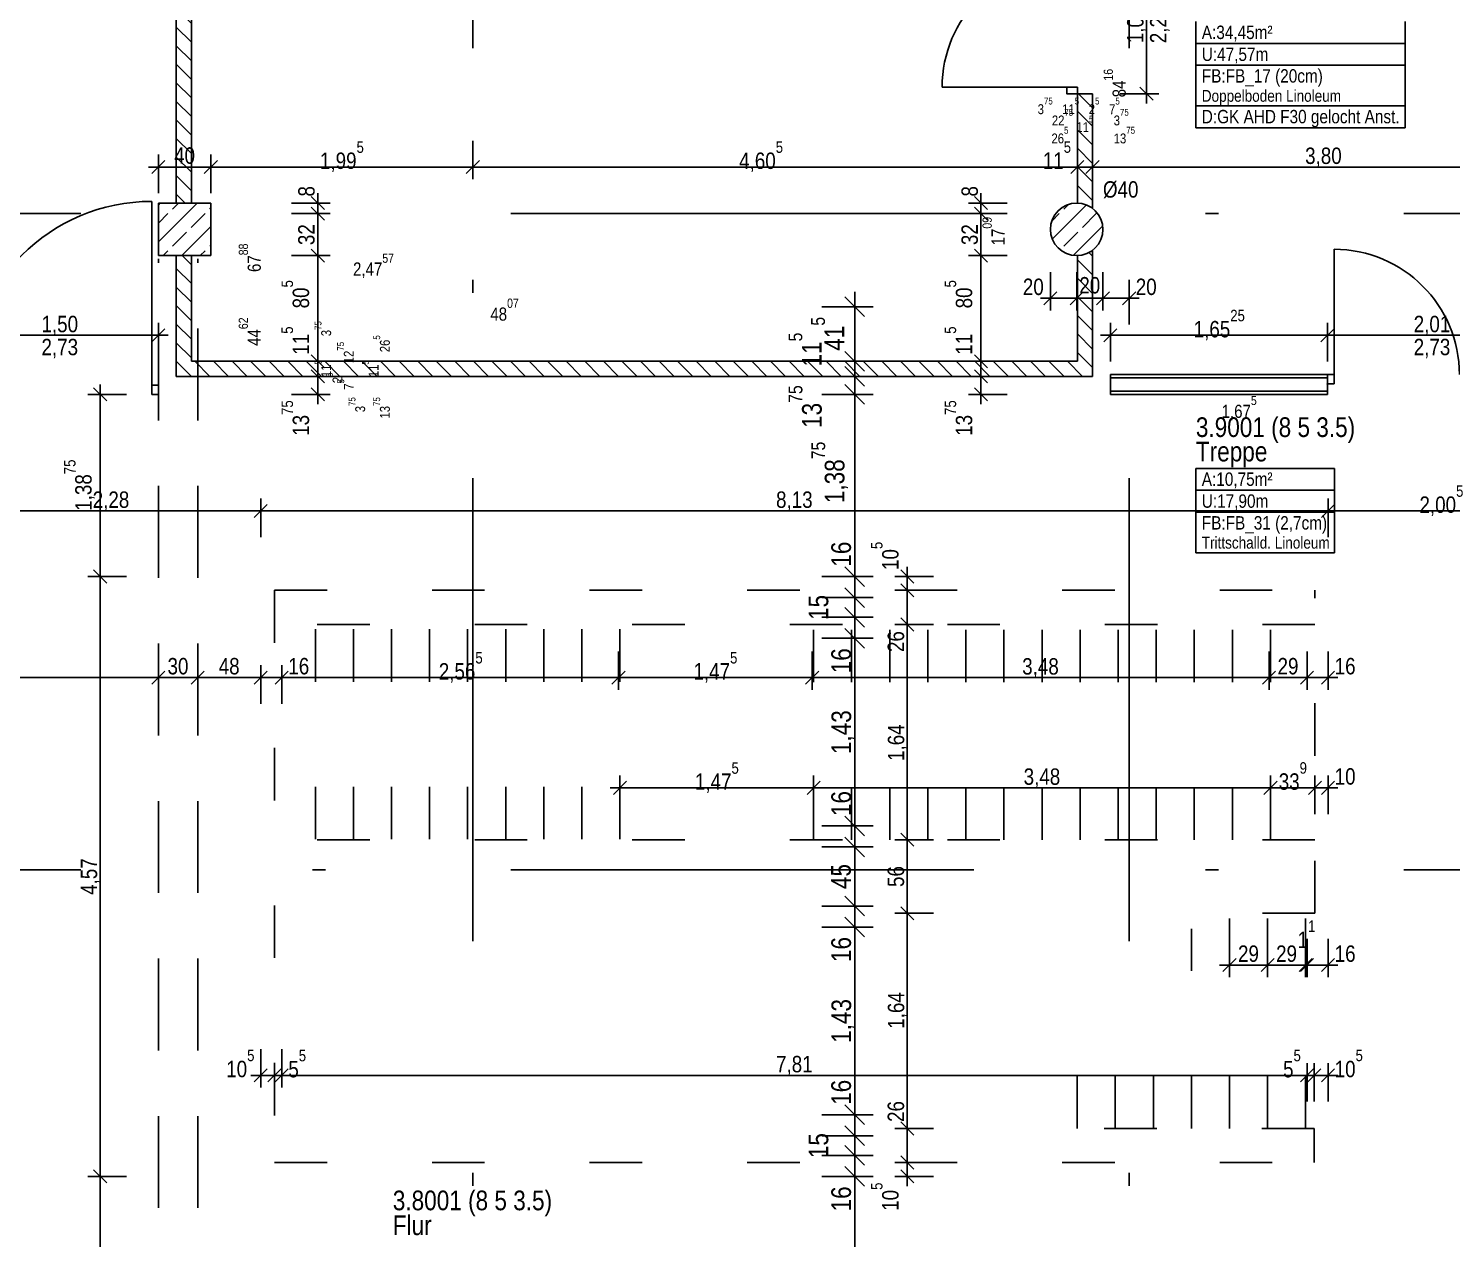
# Model space of a CAD drawing. Extents: x 0.1 to 69.2, y -3.1 to 71.7.
# Drawn here: x 36.43 to 47.27, y 26.22 to 35.44 of the extents above; entities that cross this region are included whole.
import ezdxf

# ---------------------------------------------------------------- set-up
doc = ezdxf.new("R2010")
doc.units = 0
doc.header["$MEASUREMENT"] = 0
for name, pattern in [('Strichlinie oben', [0.0012, 0.0007, -0.0005]), ('Strichlinie unten', [0.0012, 0.0004, -0.0008]), ('Strichpunktlinie', [0.006703, 0.003528, -0.001764, 0, -0.001411])]:
    doc.linetypes.add(name, pattern=pattern)
for name, color, linetype in [('A11 Achsen.A', 7, 'Continuous'), ('A22 Stütze.TK', 7, 'Continuous'), ('A27 Unterzug.TK', 7, 'Continuous'), ('A33 Beton uns unten.TK', 7, 'Continuous'), ('A35 Mauer Schnitt.TK', 7, 'Continuous'), ('A43 Glaswand.NK', 7, 'Continuous'), ('A43 Leichte Trennwand.NK', 7, 'Continuous'), ('A71 Bem100.TX', 7, 'Continuous'), ('A74 Raumstempel.TX', 7, 'Continuous')]:
    doc.layers.add(name, color=color, linetype=linetype)
doc.styles.add('ERSTELLTER_STIL_1', font='ARIALN.TTF')
pattern_1 = [(135, (-18.97232, -5.88776), (0.07071068, 0.07071068), [])]
pattern_2 = [(45, (-18.97232, -5.88776), (-0.14142136, 0.14142136), []), (45, (-19.04303, -5.81705), (-0.14142136, 0.14142136), [0.15, -0.05])]

msp = doc.modelspace()

# ---------------------------------------------------------------- hatches: boundary and pattern name
at = {"layer": 'A22 Stütze.TK', "linetype": 'Continuous', "ltscale": 1000}
h = msp.add_hatch(dxfattribs=at)
h.set_pattern_fill('BETON__STAHLBETON_0003', color=256, scale=100, style=0, pattern_type=2)
h.set_pattern_definition(pattern_2)
h.paths.add_polyline_path([(37.417, 33.709), (37.817, 33.709), (37.817, 34.109), (37.417, 34.109)], flags=0)
h = msp.add_hatch(dxfattribs=at)
h.set_pattern_fill('BETON__STAHLBETON_0003', color=256, scale=100, style=0, pattern_type=2)
h.set_pattern_definition(pattern_2)
h.paths.add_polyline_path([(44.412, 33.709, 0.414214), (44.612, 33.909, 0.414214), (44.412, 34.109, 0.414214), (44.212, 33.909, 0.414214)], flags=0)
at = {"layer": 'A35 Mauer Schnitt.TK', "linetype": 'Continuous', "ltscale": 1000}
h = msp.add_hatch(dxfattribs=at)
h.set_pattern_fill('MW_HLZ_0003', color=256, scale=100, style=0, pattern_type=2)
h.set_pattern_definition(pattern_1)
h.paths.add_polyline_path([(37.669, 39.286), (37.554, 39.346), (37.554, 34.109), (37.669, 34.109)], flags=0)
h = msp.add_hatch(dxfattribs=at)
h.set_pattern_fill('MW_HLZ_0003', color=256, scale=100, style=0, pattern_type=2)
h.set_pattern_definition(pattern_1)
h.paths.add_polyline_path([(44.532, 34.942), (44.417, 34.942), (44.417, 34.109), (44.532, 34.109)], flags=0)
h = msp.add_hatch(dxfattribs=at)
h.set_pattern_fill('MW_HLZ_0003', color=256, scale=100, style=0, pattern_type=2)
h.set_pattern_definition(pattern_1)
h.paths.add_polyline_path([(44.417, 34.109), (44.488, 34.094), (44.532, 34.065), (44.532, 34.109)], flags=0)
h = msp.add_hatch(dxfattribs=at)
h.set_pattern_fill('MW_HLZ_0003', color=256, scale=100, style=0, pattern_type=2)
h.set_pattern_definition(pattern_1)
h.paths.add_polyline_path([(44.417, 33.709), (44.532, 33.709), (44.532, 33.754), (44.488, 33.725)], flags=0)
h = msp.add_hatch(dxfattribs=at)
h.set_pattern_fill('MW_HLZ_0003', color=256, scale=100, style=0, pattern_type=2)
h.set_pattern_definition(pattern_1)
h.paths.add_polyline_path([(37.669, 33.709), (37.554, 33.709), (37.554, 32.789), (37.669, 32.904)], flags=0)
h = msp.add_hatch(dxfattribs=at)
h.set_pattern_fill('MW_HLZ_0003', color=256, scale=100, style=0, pattern_type=2)
h.set_pattern_definition(pattern_1)
h.paths.add_polyline_path([(44.417, 32.904), (44.532, 32.789), (44.532, 33.709), (44.417, 33.709)], flags=0)
h = msp.add_hatch(dxfattribs=at)
h.set_pattern_fill('MW_HLZ_0003', color=256, scale=100, style=0, pattern_type=2)
h.set_pattern_definition(pattern_1)
h.paths.add_polyline_path([(37.554, 32.789), (44.532, 32.789), (44.417, 32.904), (37.669, 32.904)], flags=0)

# ---------------------------------------------------------------- linework, layer by layer
at = {"layer": 'A11 Achsen.A', "linetype": 'Strichpunktlinie', "ltscale": 1000}
for p, q in [((39.812, 66.029), (39.812, -2.341)), ((44.812, 66.029), (44.812, -2.341)), ((19.692, 34.029), (61.182, 34.029)), ((19.692, 29.029), (61.182, 29.029))]:
    msp.add_line(p, q, dxfattribs=at)
at = {"layer": 'A22 Stütze.TK', "linetype": 'Continuous', "ltscale": 1000}
for p, q in [((37.417, 34.109), (37.417, 33.709)), ((37.817, 34.109), (37.417, 34.109)), ((37.817, 33.709), (37.817, 34.109)), ((37.417, 33.709), (37.817, 33.709))]:
    msp.add_line(p, q, dxfattribs=at)
msp.add_circle((44.412, 33.909), 0.2, dxfattribs=at)
at = {"layer": 'A27 Unterzug.TK', "linetype": 'Continuous', "ltscale": 1000}
for p, q in [((44.417, 34.942), (44.532, 34.942)), ((46.322, 32.802), (46.322, 32.777)), ((46.322, 32.777), (46.322, 32.732)), ((37.417, 32.722), (37.417, 32.652)), ((46.322, 32.732), (46.322, 32.677)), ((46.322, 32.677), (46.322, 32.652))]:
    msp.add_line(p, q, dxfattribs=at)
at = {"layer": 'A27 Unterzug.TK', "linetype": 'Strichlinie oben', "ltscale": 1000}
for p, q in [((37.417, 24.054), (37.417, 33.684)), ((37.717, 24.054), (37.717, 33.684))]:
    msp.add_line(p, q, dxfattribs=at)
at = {"layer": 'A27 Unterzug.TK', "linetype": 'Continuous', "ltscale": 1000}
msp.add_point((44.417, 34.942), dxfattribs=at)
msp.add_point((44.417, 34.942), dxfattribs=at)
at = {"layer": 'A33 Beton uns unten.TK', "linetype": 'Strichlinie unten', "ltscale": 1000}
for p, q in [((38.302, 31.159), (46.227, 31.159)), ((38.302, 31.159), (38.302, 26.8)), ((46.227, 28.699), (46.227, 31.159)), ((46.227, 30.899), (38.473, 30.899)), ((38.613, 29.263), (38.613, 30.899)), ((38.903, 29.263), (38.903, 30.899)), ((39.193, 29.263), (39.193, 30.899)), ((39.483, 29.263), (39.483, 30.899)), ((39.773, 29.263), (39.773, 30.899)), ((40.063, 29.263), (40.063, 30.899)), ((40.353, 29.263), (40.353, 30.899)), ((40.643, 29.263), (40.643, 30.899)), ((40.933, 29.263), (40.933, 30.899)), ((42.408, 29.259), (42.408, 30.899)), ((42.698, 29.259), (42.698, 30.899)), ((42.988, 29.259), (42.988, 30.899)), ((43.278, 29.259), (43.278, 30.899)), ((43.568, 29.259), (43.568, 30.899)), ((43.858, 29.259), (43.858, 30.899)), ((44.148, 29.259), (44.148, 30.899)), ((44.438, 29.259), (44.438, 30.899)), ((44.728, 29.259), (44.728, 30.899)), ((45.018, 29.259), (45.018, 30.899)), ((45.308, 29.259), (45.308, 30.899)), ((45.598, 29.259), (45.598, 30.899)), ((45.888, 29.259), (45.888, 30.899)), ((46.227, 29.259), (38.467, 29.259)), ((46.227, 28.699), (45.379, 28.699)), ((45.576, 27.059), (45.576, 28.699)), ((45.866, 27.059), (45.866, 28.699)), ((46.156, 27.059), (46.156, 28.699)), ((45.286, 27.059), (45.286, 28.58)), ((44.996, 27.059), (44.996, 28.21)), ((44.706, 27.059), (44.706, 27.84)), ((44.416, 27.059), (44.416, 27.47)), ((46.222, 27.059), (44.094, 27.059)), ((46.222, 26.8), (46.222, 27.059)), ((38.302, 26.8), (46.222, 26.8))]:
    msp.add_line(p, q, dxfattribs=at)
at = {"layer": 'A35 Mauer Schnitt.TK', "linetype": 'Continuous', "ltscale": 1000}
for p, q in [((44.337, 34.992), (43.387, 34.992)), ((44.417, 34.992), (44.337, 34.992)), ((44.337, 34.992), (44.337, 34.942)), ((44.337, 34.942), (44.417, 34.942)), ((44.417, 34.942), (44.417, 34.992))]:
    msp.add_line(p, q, dxfattribs=at)
at = {"layer": 'A35 Mauer Schnitt.TK', "linetype": 'Continuous', "ltscale": 1000, "flags": 128}
for points in [[(37.554, 39.346), (37.554, 34.109)], [(37.669, 34.109), (37.669, 39.286)], [(44.417, 34.942), (44.417, 34.109)], [(44.532, 34.069), (44.532, 34.942)], [(44.532, 32.789), (44.532, 33.749)], [(37.554, 33.709), (37.554, 32.789)], [(37.669, 32.904), (37.669, 33.709)], [(44.417, 33.71), (44.417, 32.904)], [(44.417, 32.904), (37.669, 32.904)], [(37.554, 32.789), (44.532, 32.789)]]:
    msp.add_lwpolyline(points, dxfattribs=at)
at = {"layer": 'A35 Mauer Schnitt.TK', "linetype": 'Continuous', "ltscale": 1000}
msp.add_arc((44.337, 34.992), 0.95, 90, 180, dxfattribs=at)
for p in [(44.337, 34.942), (44.417, 34.942), (44.417, 34.942)]:
    msp.add_point(p, dxfattribs=at)
at = {"layer": 'A43 Glaswand.NK', "linetype": 'Continuous', "ltscale": 1000}
for p, q in [((37.367, 32.722), (37.367, 34.122)), ((37.367, 32.652), (37.367, 32.722)), ((37.367, 32.722), (37.417, 32.722)), ((37.417, 32.652), (37.367, 32.652)), ((37.417, 32.722), (37.417, 32.652)), ((37.417, 32.722), (37.417, 32.652))]:
    msp.add_line(p, q, dxfattribs=at)
msp.add_arc((37.367, 32.722), 1.4, 90, 180, dxfattribs=at)
for p in [(37.417, 32.722), (37.417, 32.652)]:
    msp.add_point(p, dxfattribs=at)
at = {"layer": 'A43 Leichte Trennwand.NK', "linetype": 'Continuous', "ltscale": 1000}
for p, q in [((46.372, 32.802), (46.372, 33.757)), ((46.322, 32.777), (44.669, 32.777)), ((46.372, 32.802), (46.322, 32.802)), ((46.322, 32.802), (46.322, 32.732)), ((46.322, 32.802), (46.322, 32.777)), ((46.322, 32.777), (46.322, 32.732)), ((46.372, 32.732), (46.372, 32.802)), ((46.322, 32.677), (44.669, 32.677)), ((46.322, 32.732), (46.372, 32.732))]:
    msp.add_line(p, q, dxfattribs=at)
at = {"layer": 'A43 Leichte Trennwand.NK', "linetype": 'Continuous', "ltscale": 1000, "flags": 128}
for points in [[(46.322, 32.802), (44.669, 32.802)], [(44.669, 32.802), (44.669, 32.652)], [(44.669, 32.652), (46.322, 32.652)]]:
    msp.add_lwpolyline(points, dxfattribs=at)
at = {"layer": 'A43 Leichte Trennwand.NK', "linetype": 'Continuous', "ltscale": 1000}
msp.add_arc((46.372, 32.802), 0.955, 0, 90, dxfattribs=at)
for p in [(46.322, 32.802), (46.322, 32.732)]:
    msp.add_point(p, dxfattribs=at)
at = {"layer": 'A71 Bem100.TX', "linetype": 'Continuous', "ltscale": 1000}
for p, q in [((44.944, 34.942), (44.944, 35.992)), ((45.038, 34.942), (44.744, 34.942)), ((44.894, 34.992), (44.994, 34.892)), ((44.944, 34.867), (44.944, 34.942)), ((39.812, 34.291), (39.812, 34.584)), ((44.417, 34.291), (44.417, 34.584)), ((44.532, 34.291), (44.532, 34.584)), ((37.417, 34.184), (37.417, 34.478)), ((37.817, 34.184), (37.817, 34.478)), ((37.342, 34.384), (37.417, 34.384)), ((37.467, 34.434), (37.367, 34.334)), ((37.417, 34.384), (37.817, 34.384)), ((37.867, 34.434), (37.767, 34.334)), ((37.817, 34.384), (39.812, 34.384)), ((39.862, 34.434), (39.762, 34.334)), ((39.812, 34.384), (44.417, 34.384)), ((44.467, 34.434), (44.367, 34.334)), ((44.417, 34.384), (44.532, 34.384)), ((44.582, 34.434), (44.482, 34.334)), ((44.532, 34.384), (48.332, 34.384)), ((38.582, 34.159), (38.682, 34.059)), ((38.632, 34.109), (38.632, 34.184)), ((43.633, 34.159), (43.733, 34.059)), ((43.683, 34.109), (43.683, 34.184)), ((38.725, 34.109), (38.432, 34.109)), ((38.682, 33.979), (38.582, 34.079)), ((38.632, 34.029), (38.632, 34.109)), ((43.883, 34.109), (43.589, 34.109)), ((43.733, 33.979), (43.633, 34.079)), ((43.683, 34.029), (43.683, 34.109)), ((38.725, 34.029), (38.432, 34.029)), ((38.632, 33.709), (38.632, 34.029)), ((43.883, 34.029), (43.589, 34.029)), ((43.683, 33.709), (43.683, 34.029)), ((38.582, 33.759), (38.682, 33.659)), ((43.633, 33.759), (43.733, 33.659)), ((38.725, 33.709), (38.432, 33.709)), ((38.632, 32.904), (38.632, 33.709)), ((43.883, 33.709), (43.589, 33.709)), ((43.683, 32.904), (43.683, 33.709)), ((44.212, 33.291), (44.212, 33.584)), ((44.412, 33.291), (44.412, 33.584)), ((44.612, 33.291), (44.612, 33.584)), ((42.797, 33.244), (42.647, 33.394)), ((42.722, 33.319), (42.722, 33.432)), ((44.262, 33.434), (44.162, 33.334)), ((44.462, 33.434), (44.362, 33.334)), ((44.662, 33.434), (44.562, 33.334)), ((44.762, 33.334), (44.862, 33.434)), ((44.812, 33.184), (44.812, 33.478)), ((42.862, 33.319), (42.472, 33.319)), ((42.722, 32.904), (42.722, 33.319)), ((44.137, 33.384), (44.212, 33.384)), ((44.212, 33.384), (44.412, 33.384)), ((44.412, 33.384), (44.612, 33.384)), ((44.612, 33.384), (44.812, 33.384)), ((44.812, 33.384), (44.887, 33.384)), ((37.417, 32.902), (37.417, 33.196)), ((44.669, 32.902), (44.669, 33.196)), ((46.322, 32.902), (46.322, 33.196)), ((35.917, 33.102), (37.417, 33.102)), ((37.367, 33.052), (37.467, 33.152)), ((37.417, 33.102), (37.492, 33.102)), ((44.594, 33.102), (44.669, 33.102)), ((44.719, 33.152), (44.619, 33.052)), ((44.669, 33.102), (46.322, 33.102)), ((46.372, 33.152), (46.272, 33.052)), ((46.322, 33.102), (48.332, 33.102)), ((38.582, 32.954), (38.682, 32.854)), ((42.647, 32.979), (42.797, 32.829)), ((43.633, 32.954), (43.733, 32.854)), ((38.832, 32.904), (38.538, 32.904)), ((38.632, 32.789), (38.632, 32.904)), ((42.862, 32.904), (42.472, 32.904)), ((42.647, 32.864), (42.797, 32.714)), ((42.722, 32.789), (42.722, 32.904)), ((43.777, 32.904), (43.483, 32.904)), ((43.683, 32.789), (43.683, 32.904)), ((38.832, 32.789), (38.538, 32.789)), ((38.582, 32.839), (38.682, 32.739)), ((38.632, 32.652), (38.632, 32.789)), ((42.862, 32.789), (42.472, 32.789)), ((42.722, 32.652), (42.722, 32.789)), ((43.777, 32.789), (43.483, 32.789)), ((43.633, 32.839), (43.733, 32.739)), ((43.683, 32.652), (43.683, 32.789)), ((37.174, 32.652), (36.88, 32.652)), ((37.024, 32.602), (36.924, 32.702)), ((36.974, 32.652), (36.974, 32.727)), ((36.974, 31.264), (36.974, 32.652)), ((38.725, 32.652), (38.432, 32.652)), ((38.582, 32.702), (38.682, 32.602)), ((38.632, 32.577), (38.632, 32.652)), ((42.862, 32.652), (42.472, 32.652)), ((42.647, 32.727), (42.797, 32.577)), ((42.722, 31.264), (42.722, 32.652)), ((43.883, 32.652), (43.589, 32.652)), ((43.633, 32.702), (43.733, 32.602)), ((43.683, 32.577), (43.683, 32.652)), ((35.917, 31.764), (38.197, 31.764)), ((38.247, 31.814), (38.147, 31.714)), ((38.197, 31.564), (38.197, 31.858)), ((38.197, 31.764), (46.327, 31.764)), ((46.377, 31.814), (46.277, 31.714)), ((46.327, 31.564), (46.327, 31.858)), ((46.327, 31.764), (48.332, 31.764)), ((42.647, 31.339), (42.797, 31.189)), ((43.122, 31.264), (43.122, 31.339)), ((37.174, 31.264), (36.88, 31.264)), ((36.924, 31.314), (37.024, 31.214)), ((36.974, 26.694), (36.974, 31.264)), ((42.862, 31.264), (42.472, 31.264)), ((42.722, 31.104), (42.722, 31.264)), ((43.322, 31.264), (43.028, 31.264)), ((43.172, 31.214), (43.072, 31.314)), ((43.122, 31.159), (43.122, 31.264)), ((42.647, 31.179), (42.797, 31.029)), ((43.322, 31.159), (43.028, 31.159)), ((43.072, 31.209), (43.172, 31.109)), ((43.122, 30.899), (43.122, 31.159)), ((42.862, 31.104), (42.472, 31.104)), ((42.647, 31.029), (42.797, 30.879)), ((42.722, 30.954), (42.722, 31.104)), ((42.862, 30.954), (42.472, 30.954)), ((42.722, 30.794), (42.722, 30.954)), ((43.322, 30.899), (43.028, 30.899)), ((43.072, 30.949), (43.172, 30.849)), ((43.122, 29.259), (43.122, 30.899)), ((42.862, 30.794), (42.472, 30.794)), ((42.647, 30.869), (42.797, 30.719)), ((42.722, 29.364), (42.722, 30.794)), ((40.922, 30.401), (40.922, 30.694)), ((42.397, 30.401), (42.397, 30.694)), ((45.877, 30.401), (45.877, 30.694)), ((46.167, 30.401), (46.167, 30.694)), ((46.327, 30.401), (46.327, 30.694)), ((37.417, 30.294), (37.417, 30.588)), ((37.717, 30.294), (37.717, 30.588)), ((38.197, 30.294), (38.197, 30.588)), ((38.357, 30.294), (38.357, 30.588)), ((34.812, 30.494), (37.417, 30.494)), ((37.467, 30.544), (37.367, 30.444)), ((37.417, 30.494), (37.717, 30.494)), ((37.767, 30.544), (37.667, 30.444)), ((37.717, 30.494), (38.197, 30.494)), ((38.247, 30.544), (38.147, 30.444)), ((38.197, 30.494), (38.357, 30.494)), ((38.407, 30.544), (38.307, 30.444)), ((38.357, 30.494), (40.922, 30.494)), ((40.972, 30.544), (40.872, 30.444)), ((40.922, 30.494), (42.397, 30.494)), ((42.447, 30.544), (42.347, 30.444)), ((42.397, 30.494), (45.877, 30.494)), ((45.927, 30.544), (45.827, 30.444)), ((45.877, 30.494), (46.167, 30.494)), ((46.217, 30.544), (46.117, 30.444)), ((46.167, 30.494), (46.327, 30.494)), ((46.277, 30.444), (46.377, 30.544)), ((46.327, 30.494), (46.402, 30.494)), ((40.983, 29.704), (40.883, 29.604)), ((40.933, 29.454), (40.933, 29.748)), ((42.458, 29.704), (42.358, 29.604)), ((42.408, 29.454), (42.408, 29.748)), ((45.938, 29.704), (45.838, 29.604)), ((45.888, 29.454), (45.888, 29.748)), ((46.177, 29.604), (46.277, 29.704)), ((46.227, 29.454), (46.227, 29.748)), ((46.377, 29.704), (46.277, 29.604)), ((46.327, 29.454), (46.327, 29.748)), ((40.858, 29.654), (40.933, 29.654)), ((40.933, 29.654), (42.408, 29.654)), ((42.408, 29.654), (45.888, 29.654)), ((45.888, 29.654), (46.227, 29.654)), ((46.227, 29.654), (46.327, 29.654)), ((46.327, 29.654), (46.402, 29.654)), ((42.647, 29.439), (42.797, 29.289)), ((42.862, 29.364), (42.472, 29.364)), ((42.647, 29.279), (42.797, 29.129)), ((42.722, 29.204), (42.722, 29.364)), ((43.072, 29.309), (43.172, 29.209)), ((42.862, 29.204), (42.472, 29.204)), ((42.722, 28.754), (42.722, 29.204)), ((43.322, 29.259), (43.028, 29.259)), ((43.122, 28.699), (43.122, 29.259)), ((42.862, 28.754), (42.472, 28.754)), ((42.647, 28.829), (42.797, 28.679)), ((42.722, 28.594), (42.722, 28.754)), ((43.072, 28.749), (43.172, 28.649)), ((42.647, 28.669), (42.797, 28.519)), ((43.322, 28.699), (43.028, 28.699)), ((43.122, 27.059), (43.122, 28.699)), ((42.862, 28.594), (42.472, 28.594)), ((42.722, 27.164), (42.722, 28.594)), ((45.576, 28.211), (45.576, 28.504)), ((45.866, 28.211), (45.866, 28.504)), ((46.156, 28.211), (46.156, 28.504)), ((46.167, 28.211), (46.167, 28.504)), ((46.327, 28.211), (46.327, 28.504)), ((45.501, 28.304), (45.576, 28.304)), ((45.626, 28.354), (45.526, 28.254)), ((45.576, 28.304), (45.866, 28.304)), ((45.916, 28.354), (45.816, 28.254)), ((45.866, 28.304), (46.156, 28.304)), ((46.106, 28.254), (46.206, 28.354)), ((46.217, 28.354), (46.117, 28.254)), ((46.156, 28.304), (46.167, 28.304)), ((46.167, 28.304), (46.327, 28.304)), ((46.277, 28.254), (46.377, 28.354)), ((46.327, 28.304), (46.402, 28.304)), ((38.197, 27.371), (38.197, 27.664)), ((38.357, 27.371), (38.357, 27.664)), ((38.302, 27.264), (38.302, 27.558)), ((46.167, 27.264), (46.167, 27.558)), ((46.222, 27.264), (46.222, 27.558)), ((46.327, 27.264), (46.327, 27.558)), ((38.122, 27.464), (38.197, 27.464)), ((38.247, 27.514), (38.147, 27.414)), ((38.197, 27.464), (38.302, 27.464)), ((38.352, 27.514), (38.252, 27.414)), ((38.302, 27.464), (38.357, 27.464)), ((38.407, 27.514), (38.307, 27.414)), ((38.357, 27.464), (46.167, 27.464)), ((46.217, 27.514), (46.117, 27.414)), ((46.167, 27.464), (46.222, 27.464)), ((46.272, 27.514), (46.172, 27.414)), ((46.222, 27.464), (46.327, 27.464)), ((46.277, 27.414), (46.377, 27.514)), ((46.327, 27.464), (46.402, 27.464)), ((42.647, 27.239), (42.797, 27.089)), ((42.862, 27.164), (42.472, 27.164)), ((42.722, 27.004), (42.722, 27.164)), ((43.072, 27.109), (43.172, 27.009)), ((42.862, 27.004), (42.472, 27.004)), ((42.647, 27.079), (42.797, 26.929)), ((42.722, 26.854), (42.722, 27.004)), ((43.322, 27.059), (43.028, 27.059)), ((43.122, 26.8), (43.122, 27.059)), ((42.647, 26.929), (42.797, 26.779)), ((42.862, 26.854), (42.472, 26.854)), ((42.722, 26.694), (42.722, 26.854)), ((43.322, 26.8), (43.028, 26.8)), ((43.072, 26.85), (43.172, 26.75)), ((43.122, 26.694), (43.122, 26.8)), ((37.174, 26.694), (36.88, 26.694)), ((36.924, 26.744), (37.024, 26.644)), ((36.974, 24.164), (36.974, 26.694)), ((42.862, 26.694), (42.472, 26.694)), ((42.647, 26.769), (42.797, 26.619)), ((42.722, 24.207), (42.722, 26.694)), ((43.322, 26.694), (43.028, 26.694)), ((43.072, 26.744), (43.172, 26.644)), ((43.122, 26.619), (43.122, 26.694))]:
    msp.add_line(p, q, dxfattribs=at)
msp.add_point((44.748, 34.216), dxfattribs=at)
at = {"layer": 'A74 Raumstempel.TX', "linetype": 'Continuous', "ltscale": 1000}
for p, q in [((45.32, 35.492), (45.32, 34.683)), ((46.915, 35.492), (46.915, 34.683)), ((45.32, 35.325), (46.915, 35.325)), ((45.32, 35.159), (46.915, 35.159)), ((45.32, 34.849), (46.915, 34.849)), ((45.32, 34.683), (46.915, 34.683)), ((45.32, 32.088), (46.375, 32.088)), ((45.32, 32.088), (45.32, 31.445)), ((46.375, 32.088), (46.375, 31.445)), ((45.32, 31.921), (46.375, 31.921)), ((45.32, 31.754), (46.375, 31.754)), ((45.32, 31.445), (46.375, 31.445))]:
    msp.add_line(p, q, dxfattribs=at)

# ---------------------------------------------------------------- texts
at = {"linetype": 'Continuous', "attachment_point": 7, "rotation": 90, "style": 'ERSTELLTER_STIL_1'}
for s, insert, char_height in [('{84\\A1{\\H0.7x;\\S16^  ;}}', (44.787, 34.915), 0.1), ('{17\\A1{\\H0.7x;\\S09^  ;}}', (43.863, 33.787), 0.1), ('{67\\A1{\\H0.7x;\\S88^  ;}}', (38.199, 33.584), 0.1), ('{80\\A1{\\H0.7x;\\S5^  ;}}', (38.567, 33.307), 0.125), ('{80\\A1{\\H0.7x;\\S5^  ;}}', (43.618, 33.307), 0.125), ('{44\\A1{\\H0.7x;\\S62^  ;}}', (38.197, 33.021), 0.1), ('{3\\A1{\\H0.7x;\\S75^  ;}}', (38.734, 33.095), 0.075), ('{41\\A1{\\H0.7x;\\S5^  ;}}', (42.641, 32.984), 0.15), ('{11\\A1{\\H0.7x;\\S5^  ;}}', (38.565, 32.954), 0.125), ('{26\\A1{\\H0.7x;\\S5^  ;}}', (39.181, 32.973), 0.075), ('{11\\A1{\\H0.7x;\\S5^  ;}}', (42.469, 32.864), 0.15), ('{11\\A1{\\H0.7x;\\S5^  ;}}', (43.616, 32.954), 0.125), ('{12\\A1{\\H0.7x;\\S75^  ;}}', (38.905, 32.889), 0.075), ('{11\\A1{\\H0.7x;\\S5^  ;}}', (38.733, 32.783), 0.075), ('{11\\A1{\\H0.7x;\\S5^  ;}}', (39.094, 32.783), 0.075), ('{2\\A1{\\H0.7x;\\S5^  ;}}', (38.819, 32.737), 0.075), ('{7\\A1{\\H0.7x;\\S5^  ;}}', (38.906, 32.687), 0.075), ('{3\\A1{\\H0.7x;\\S75^  ;}}', (38.993, 32.516), 0.075), ('{13\\A1{\\H0.7x;\\S75^  ;}}', (39.181, 32.468), 0.075), ('{13\\A1{\\H0.7x;\\S75^  ;}}', (42.472, 32.396), 0.15), ('{13\\A1{\\H0.7x;\\S75^  ;}}', (38.567, 32.336), 0.125), ('{13\\A1{\\H0.7x;\\S75^  ;}}', (43.618, 32.336), 0.125), ('{1,38\\A1{\\H0.7x;\\S75^  ;}}', (42.671, 31.823), 0.15), ('{1,38\\A1{\\H0.7x;\\S75^  ;}}', (36.932, 31.765), 0.125), ('{10\\A1{\\H0.7x;\\S5^  ;}}', (43.057, 31.314), 0.125), ('{10\\A1{\\H0.7x;\\S5^  ;}}', (43.057, 26.432), 0.125)]:
    msp.add_mtext(s, dxfattribs=dict(at, insert=insert, char_height=char_height))
at = {"linetype": 'Continuous', "attachment_point": 7, "style": 'ERSTELLTER_STIL_1'}
for s, insert, char_height in [('{3\\A1{\\H0.7x;\\S75^  ;}}', (44.115, 34.786), 0.075), ('{11\\A1{\\H0.7x;\\S5^  ;}}', (44.302, 34.787), 0.075), ('{2\\A1{\\H0.7x;\\S5^  ;}}', (44.504, 34.787), 0.075), ('{7\\A1{\\H0.7x;\\S5^  ;}}', (44.659, 34.786), 0.075), ('{22\\A1{\\H0.7x;\\S75^  ;}}', (44.223, 34.701), 0.075), ('{3\\A1{\\H0.7x;\\S75^  ;}}', (44.694, 34.7), 0.075), ('{26\\A1{\\H0.7x;\\S5^  ;}}', (44.22, 34.563), 0.075), ('{11\\A1{\\H0.7x;\\S5^  ;}}', (44.41, 34.65), 0.075), ('{13\\A1{\\H0.7x;\\S75^  ;}}', (44.694, 34.563), 0.075), ('{1,99\\A1{\\H0.7x;\\S5^  ;}}', (38.648, 34.346), 0.125), ('{4,60\\A1{\\H0.7x;\\S5^  ;}}', (41.841, 34.346), 0.125), ('{11\\A1{\\H0.7x;\\S5^  ;}}', (44.154, 34.37), 0.125), ('{2,47\\A1{\\H0.7x;\\S57^  ;}}', (38.9, 33.538), 0.1), ('{48\\A1{\\H0.7x;\\S07^  ;}}', (39.946, 33.212), 0.1), ('{1,65\\A1{\\H0.7x;\\S25^  ;}}', (45.303, 33.063), 0.125), ('{1,67\\A1{\\H0.7x;\\S5^  ;}}', (45.516, 32.454), 0.1), ('{2,00\\A1{\\H0.7x;\\S5^  ;}}', (47.023, 31.726), 0.125), ('{2,56\\A1{\\H0.7x;\\S5^  ;}}', (39.553, 30.456), 0.125), ('{1,47\\A1{\\H0.7x;\\S5^  ;}}', (41.493, 30.456), 0.125), ('{1,47\\A1{\\H0.7x;\\S5^  ;}}', (41.504, 29.616), 0.125), ('{33\\A1{\\H0.7x;\\S9^  ;}}', (45.951, 29.638), 0.125), ('{1\\A1{\\H0.7x;\\S1^  ;}}', (46.095, 28.434), 0.125), ('{10\\A1{\\H0.7x;\\S5^  ;}}', (37.934, 27.448), 0.125), ('{5\\A1{\\H0.7x;\\S5^  ;}}', (38.407, 27.447), 0.125), ('{5\\A1{\\H0.7x;\\S5^  ;}}', (45.984, 27.447), 0.125), ('{10\\A1{\\H0.7x;\\S5^  ;}}', (46.377, 27.448), 0.125)]:
    msp.add_mtext(s, dxfattribs=dict(at, insert=insert, char_height=char_height))
at = {"layer": 'A71 Bem100.TX', "linetype": 'Continuous', "attachment_point": 7, "rotation": 90, "style": 'ERSTELLTER_STIL_1'}
for s, insert, char_height in [('{1,05}', (44.944, 35.327), 0.125), ('{2,26}', (45.119, 35.327), 0.125), ('{8}', (38.609, 34.159), 0.125), ('{8}', (43.661, 34.159), 0.125), ('{32}', (38.609, 33.789), 0.125), ('{32}', (43.661, 33.789), 0.125), ('{16}', (42.695, 31.339), 0.15), ('{15}', (42.522, 30.933), 0.15), ('{26}', (43.099, 30.689), 0.125), ('{16}', (42.695, 30.527), 0.15), ('{1,43}', (42.722, 29.911), 0.15), ('{1,64}', (43.122, 29.859), 0.125), ('{16}', (42.695, 29.439), 0.15), ('{4,57}', (36.974, 28.839), 0.125), ('{45}', (42.694, 28.883), 0.15), ('{56}', (43.099, 28.899), 0.125), ('{16}', (42.695, 28.327), 0.15), ('{1,64}', (43.122, 27.819), 0.125), ('{1,43}', (42.722, 27.711), 0.15), ('{16}', (42.695, 27.239), 0.15), ('{26}', (43.099, 27.109), 0.125), ('{15}', (42.522, 26.833), 0.15), ('{16}', (42.695, 26.427), 0.15)]:
    msp.add_mtext(s, dxfattribs=dict(at, insert=insert, char_height=char_height))
at = {"layer": 'A71 Bem100.TX', "linetype": 'Continuous', "char_height": 0.125, "attachment_point": 7, "style": 'ERSTELLTER_STIL_1'}
for s, insert in [('{40}', (37.537, 34.407)), ('{3,80}', (46.152, 34.384)), ('{Ø40}', (44.612, 34.146)), ('{20}', (44.002, 33.407)), ('{20}', (44.432, 33.419)), ('{20}', (44.862, 33.407)), ('{1,50}', (36.527, 33.102)), ('{2,01}', (46.979, 33.102)), ('{2,73}', (36.527, 32.927)), ('{2,73}', (46.979, 32.927)), ('{2,28}', (36.917, 31.764)), ('{8,13}', (42.122, 31.764)), ('{30}', (37.487, 30.517)), ('{48}', (37.877, 30.517)), ('{16}', (38.407, 30.517)), ('{3,48}', (43.997, 30.494)), ('{29}', (45.942, 30.517)), ('{16}', (46.377, 30.517)), ('{3,48}', (44.008, 29.654)), ('{10}', (46.377, 29.677)), ('{29}', (45.641, 28.327)), ('{29}', (45.931, 28.327)), ('{16}', (46.377, 28.327)), ('{7,81}', (42.122, 27.464))]:
    msp.add_mtext(s, dxfattribs=dict(at, insert=insert))
at = {"layer": 'A74 Raumstempel.TX', "linetype": 'Continuous', "style": 'ERSTELLTER_STIL_1'}
for s, insert, char_height, attachment_point in [('{A:34,45m²}', (45.365, 35.461), 0.102, 1), ('{U:47,57m}', (45.365, 35.294), 0.102, 1), ('{FB:FB_17 (20cm)}', (45.365, 35.129), 0.102, 1), ('{Doppelboden Linoleum}', (45.365, 34.971), 0.09, 1), ('{D:GK AHD F30 gelocht Anst.}', (45.365, 34.819), 0.102, 1), ('{3.9001 (8 5 3.5)}', (45.32, 32.282), 0.15, 7), ('{Treppe}', (45.32, 32.096), 0.15, 7), ('{A:10,75m²}', (45.365, 32.057), 0.102, 1), ('{U:17,90m}', (45.365, 31.89), 0.102, 1), ('{FB:FB_31 (2,7cm)}', (45.365, 31.724), 0.102, 1), ('{Trittschalld. Linoleum}', (45.365, 31.567), 0.09, 1), ('{3.8001 (8 5 3.5)}', (39.203, 26.391), 0.15, 7), ('{Flur}', (39.203, 26.245), 0.15, 7)]:
    msp.add_mtext(s, dxfattribs=dict(at, insert=insert, char_height=char_height, attachment_point=attachment_point))

doc.saveas('drawing.dxf')
